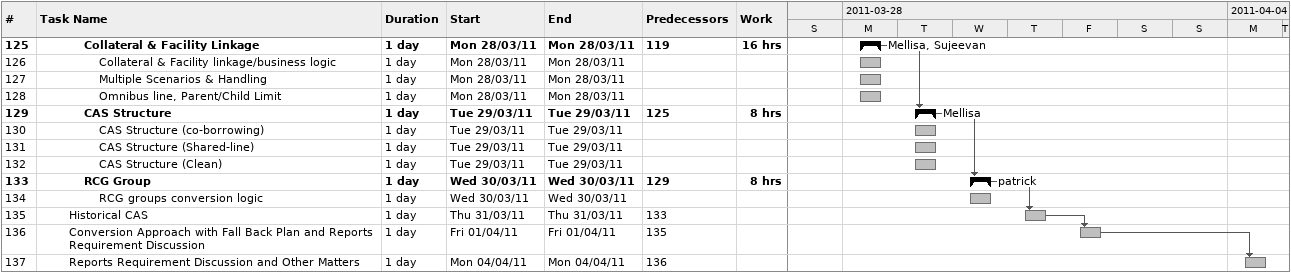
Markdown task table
| ID | Level | Task | Duration | Start | Finish | Predecessors | Resources | Work (h) |
|---|---|---|---|---|---|---|---|---|
| 125 | 4 | **Collateral & Facility Linkage** | 1d | 2011-03-28 | 2011-03-28 | 119 | Mellisa, Sujeevan | 16 |
| 126 | 5 | Collateral & Facility linkage/business logic | 1d | 2011-03-28 | 2011-03-28 |  |  |  |
| 127 | 5 | Multiple Scenarios & Handling | 1d | 2011-03-28 | 2011-03-28 |  |  |  |
| 128 | 5 | Omnibus line, Parent/Child Limit | 1d | 2011-03-28 | 2011-03-28 |  |  |  |
| 129 | 4 | **CAS Structure** | 1d | 2011-03-29 | 2011-03-29 | 125 | Mellisa | 8 |
| 130 | 5 | CAS Structure (co-borrowing) | 1d | 2011-03-29 | 2011-03-29 |  |  |  |
| 131 | 5 | CAS Structure (Shared-line) | 1d | 2011-03-29 | 2011-03-29 |  |  |  |
| 132 | 5 | CAS Structure (Clean) | 1d | 2011-03-29 | 2011-03-29 |  |  |  |
| 133 | 4 | **RCG Group** | 1d | 2011-03-30 | 2011-03-30 | 129 | patrick | 8 |
| 134 | 5 | RCG groups conversion logic | 1d | 2011-03-30 | 2011-03-30 |  |  |  |
| 135 | 3 | Historical CAS | 1d | 2011-03-31 | 2011-03-31 | 133 |  |  |
| 136 | 3 | Conversion Approach with Fall Back Plan and Reports Requirement Discussion | 1d | 2011-04-01 | 2011-04-01 | 135 |  |  |
| 137 | 3 | Reports Requirement Discussion and Other Matters | 1d | 2011-04-04 | 2011-04-04 | 136 |  |  |
